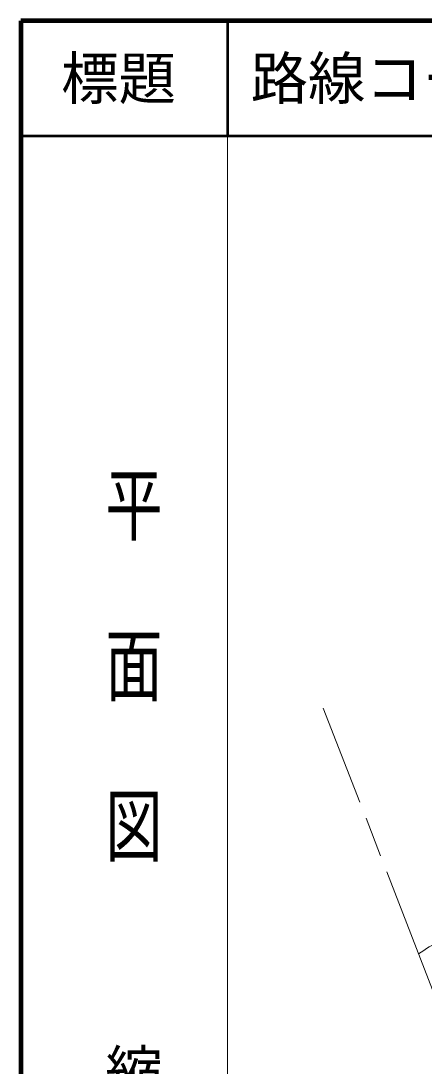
# Model space of a CAD drawing. Units: millimetres, scale not verified. Extents: x 40000 to 680000, y 20000 to 380000.
# Drawn here: x 40000 to 75114, y 288968 to 380000 of the extents above; entities that cross this region are included whole.
import ezdxf
from ezdxf.enums import TextEntityAlignment as Align

# ---------------------------------------------------------------- set-up
doc = ezdxf.new("R2010")
doc.units = ezdxf.units.MM
doc.header["$LTSCALE"] = 1000
doc.linetypes.add('CHAIN', pattern=[18.5, 12, -1.5, 3.5, -1.5])
for name, color, linetype, lineweight in [('M-BGD', 7, 'Continuous', 13), ('M-BMK', 2, 'CHAIN', 13), ('M-TTL', 2, 'Continuous', 140), ('M-TTL-BAND', 7, 'Continuous', 13), ('M-TTL-LINE', 7, 'Continuous', 50)]:
    doc.layers.add(name, color=color, linetype=linetype, lineweight=lineweight)
doc.layers.add('M-TTL-TXT', color=7, linetype='Continuous')
doc.styles.add('@ＭＳ ゴシック', font='')
doc.styles.add('ＭＳ ゴシック', font='')
doc.styles.get('@ＭＳ ゴシック').set_extended_font_data('@MS Gothic')
doc.styles.get('ＭＳ ゴシック').set_extended_font_data('MS Gothic')

msp = doc.modelspace()

# ---------------------------------------------------------------- linework, layer by layer
at = {"layer": 'M-BGD'}
msp.add_open_spline([(78759, 317301), (79594, 316064), (80535, 314892), (81263, 313589), (81576, 313027), (81901, 312454), (82059, 311830), (82295, 310895), (82310, 309907), (82258, 308944), (82217, 308192), (82098, 307435), (81860, 306721), (81510, 305675), (80968, 304692), (80367, 303768), (79767, 302846), (79089, 301955), (78276, 301213), (77195, 300225), (75850, 299570), (74637, 298749)], degree=3, knots=[0, 0, 0, 0, 1, 1, 1, 2, 2, 2, 3, 3, 3, 4, 4, 4, 5, 5, 5, 6, 6, 6, 7, 7, 7, 7], dxfattribs=at)
at = {"layer": 'M-BMK'}
msp.add_line((76208, 294699), (66334, 320152), dxfattribs=at)
at = {"layer": 'M-TTL'}
for p, q in [((40000, 380000), (40000, 20000)), ((680000, 380000), (40000, 380000))]:
    msp.add_line(p, q, dxfattribs=at)
at = {"layer": 'M-TTL-BAND'}
msp.add_line((58000, 370000), (58000, 20000), dxfattribs=at)
at = {"layer": 'M-TTL-LINE'}
for p, q in [((58000, 380000), (58000, 370000)), ((40000, 370000), (680000, 370000))]:
    msp.add_line(p, q, dxfattribs=at)

# ---------------------------------------------------------------- texts
at = {"layer": 'M-TTL-BAND', "style": '@ＭＳ ゴシック', "width": 1.4}
msp.add_text('平  面  図', height=3666, rotation=270, dxfattribs=at).set_placement((49777, 306475), align=Align.MIDDLE_RIGHT)
at = {"layer": 'M-TTL-BAND', "style": '@ＭＳ ゴシック'}
msp.add_text('縮尺千分の一', height=3666, rotation=270, dxfattribs=at).set_placement((49777, 261030), align=Align.MIDDLE_RIGHT)
at = {"layer": 'M-TTL-TXT', "style": 'ＭＳ ゴシック'}
msp.add_text('標題', height=3666, dxfattribs=at).set_placement((48500, 375000), align=Align.MIDDLE_CENTER)
msp.add_text('路線コード', height=3666, dxfattribs=at).set_placement((60000, 375000), align=Align.MIDDLE_LEFT)

doc.saveas('drawing.dxf')
